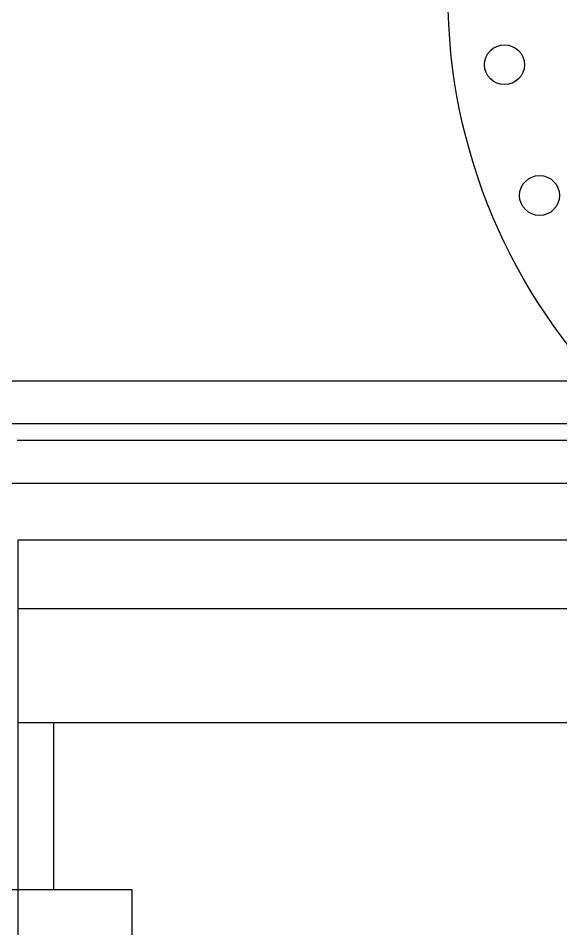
# Model space of a CAD drawing. Header units: inches. Extents: x -164 to 250, y -285 to 80.
# Drawn here: x -6.34 to -1.58, y -192.12 to -184.13 of the extents above; entities that cross this region are included whole.
import ezdxf

# ---------------------------------------------------------------- set-up
doc = ezdxf.new("R2010")
doc.units = ezdxf.units.IN
doc.header["$MEASUREMENT"] = 0

msp = doc.modelspace()

# ---------------------------------------------------------------- linework, layer by layer
for p, q in [((-9.0709, -187.31646), (13.9291, -187.31646)), ((-6.41465, -187.69146), (2.4291, -187.69146)), ((2.4291, -187.8393), (-6.34993, -187.8393)), ((-9.0709, -188.2143), (13.9291, -188.2143)), ((-8.5709, -188.2143), (13.4291, -188.2143)), ((-7.0709, -188.2143), (2.4291, -188.2143)), ((-6.3409, -195.8142), (-6.3409, -188.7143)), ((13.4291, -188.7143), (-6.3409, -188.7143)), ((-6.3409, -189.31425), (11.20274, -189.31425)), ((-6.3409, -190.31425), (11.20343, -190.31425)), ((-6.0284, -191.78295), (-6.0284, -190.31425)), ((-5.3409, -191.78295), (-8.0709, -191.78295)), ((-5.3409, -191.78295), (-6.0284, -191.78295)), ((-5.3409, -192.28295), (-5.3409, -191.78295))]:
    msp.add_line(p, q)
for centre, radius in [((2.4291, -189.31425), 14), ((2.4291, -183.93305), 5), ((-2.07599, -184.54246), 0.175), ((-1.76857, -185.68978), 0.175)]:
    msp.add_circle(centre, radius)

doc.saveas('drawing.dxf')
